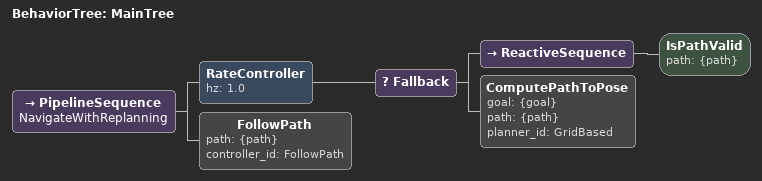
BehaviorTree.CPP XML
<root main_tree_to_execute="MainTree">
    <BehaviorTree ID="MainTree">
          <PipelineSequence name="NavigateWithReplanning">
      		<RateController hz="1.0">
                <Fallback>
                    <ReactiveSequence>
                        <IsPathValid path="{path}"/>
                    </ReactiveSequence>
                              <ComputePathToPose goal="{goal}" path="{path}" planner_id="GridBased"/>
                </Fallback>
      </RateController>
<FollowPath path="{path}" controller_id="FollowPath"/>
    </PipelineSequence>
    </BehaviorTree>
</root>
